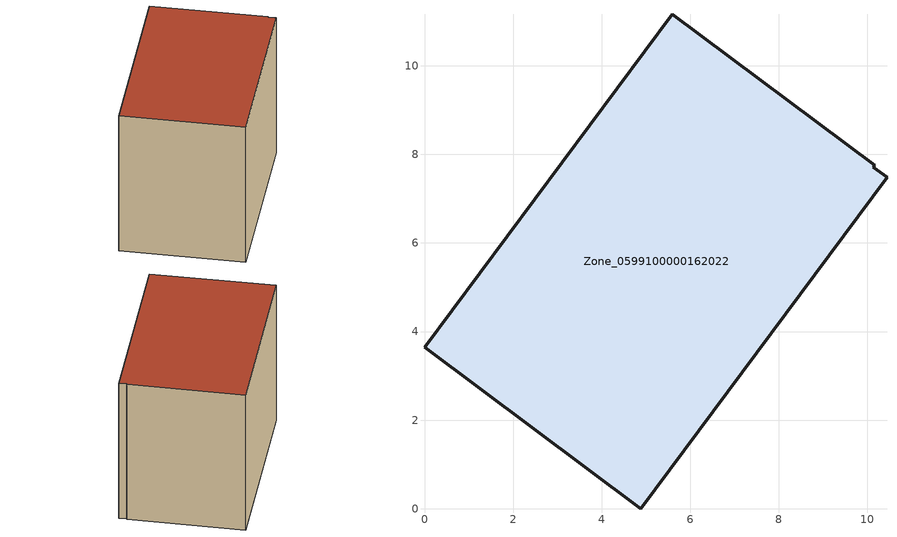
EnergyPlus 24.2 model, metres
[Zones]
Zone_0599100000162022
 floor ground (C_G): 0,3.64 5.59,11.16 10.16,7.75 10.13,7.71 10.44,7.48 4.88,0 z0.37
 wall outside (C_F): 5.59,11.16 0,3.64 4.88,0 10.44,7.48 10.13,7.71 10.16,7.75 5.59,11.16 z0.37:8.12
 roof outside (C_R): 0,3.64 4.88,0 10.44,7.48 10.13,7.71 10.16,7.75 5.59,11.16 z8.12
[BUILDING]
Pand.0599100000162022: North Axis=0; Terrain=City; Loads Convergence Tolerance Value=0.04; Temperature Convergence Tolerance Value=0.4; Solar Distribution=FullExterior; Maximum Number of Warmup Days=25; Minimum Number of Warmup Days=1
[Site:Location]
Rotterdam.The.Hague.AP_ZH_NLD Design_Conditions: Latitude=51.96; Longitude=4.45; Time Zone=1; Elevation=-4.5
[SITE:GROUNDTEMPERATURE:BUILDINGSURFACE]
18, 18, 18, 18, 18, 18, 18, 18, 18, 18, 18, 18
[MATERIAL] Thermal Absorptance=0.9; Solar Absorptance=0.7; Visible Absorptance=0.7
Name | Roughness | Thickness | Conductivity | Density | Specific Heat
G.TI.1965-1974 | MediumSmooth | 0.15 | 0.882353 | 540 | 1210
F.TI.1965-1974 | Rough | 0.3 | 0.697674 | 1920 | 840
R.TI.1965-1974 | MediumRough | 0.2 | 0.232558 | 1500 | 1000
[CONSTRUCTION]
C_G: G.TI.1965-1974
C_F: F.TI.1965-1974
C_R: R.TI.1965-1974
[ZONE]
Zone_0599100000162022: Type=1; Multiplier=1; Ceiling Height=Autocalculate; Volume=Autocalculate; Floor Area=autocalculate; Part of Total Floor Area=Yes
[ZONEINFILTRATION:DESIGNFLOWRATE]
Infil_Zone_0599100000162022: Zone or ZoneList or Space or SpaceList=Zone_0599100000162022; Schedule=AlwaysOn; Design Flow Rate Calculation Method=Flow/Area; Flow Rate per Floor Area=0.003; Constant Term Coefficient=1; Temperature Term Coefficient=0; Velocity Term Coefficient=0; Velocity Squared Term Coefficient=0
[HVACTEMPLATE:ZONE:IDEALLOADSAIRSYSTEM]
Zone_0599100000162022: Maximum Heating Supply Air Temperature=50; Minimum Cooling Supply Air Temperature=13; Maximum Heating Supply Air Humidity Ratio=0.0156; Minimum Cooling Supply Air Humidity Ratio=0.0077; Heating Limit=NoLimit; Cooling Limit=NoLimit; Dehumidification Control Type=ConstantSensibleHeatRatio; Cooling Sensible Heat Ratio=0.7; Dehumidification Setpoint=60; Humidification Control Type=None; Humidification Setpoint=30; Outdoor Air Method=None; Outdoor Air Flow Rate per Person=0.00944; Outdoor Air Flow Rate per Zone Floor Area=0; Outdoor Air Flow Rate per Zone=0; Demand Controlled Ventilation Type=None; Outdoor Air Economizer Type=NoEconomizer; Heat Recovery Type=None; Sensible Heat Recovery Effectiveness=0.7; Latent Heat Recovery Effectiveness=0.65
[ZONECONTROL:THERMOSTAT]
ThermostatControl_Zone_0599100000162022: Zone or ZoneList=Zone_0599100000162022; Control Type Schedule=DualSetpointControlType; Control 1=Thermostat_Zone_0599100000162022; Temperature Difference Between Cutout And Setpoint=0
[THERMOSTATSETPOINT:DUALSETPOINT]
Thermostat_Zone_0599100000162022: Heating Setpoint Temperature Schedule=HeatingSetpoint_Zone_0599100000162022; Cooling Setpoint Temperature Schedule=CoolingSetpoint_Zone_0599100000162022
[SCHEDULE:COMPACT]
HeatingSetpoint_Zone_0599100000162022: Through: 12/31, For: AllDays, Until: 24:00, 21
CoolingSetpoint_Zone_0599100000162022: Through: 12/31, For: AllDays, Until: 24:00, 24
DualSetpointControlType: Through: 12/31, For: AllDays, Until: 24:00, 4
AlwaysOn: Through: 12/31, For: AllDays, Until: 24:00, 1
